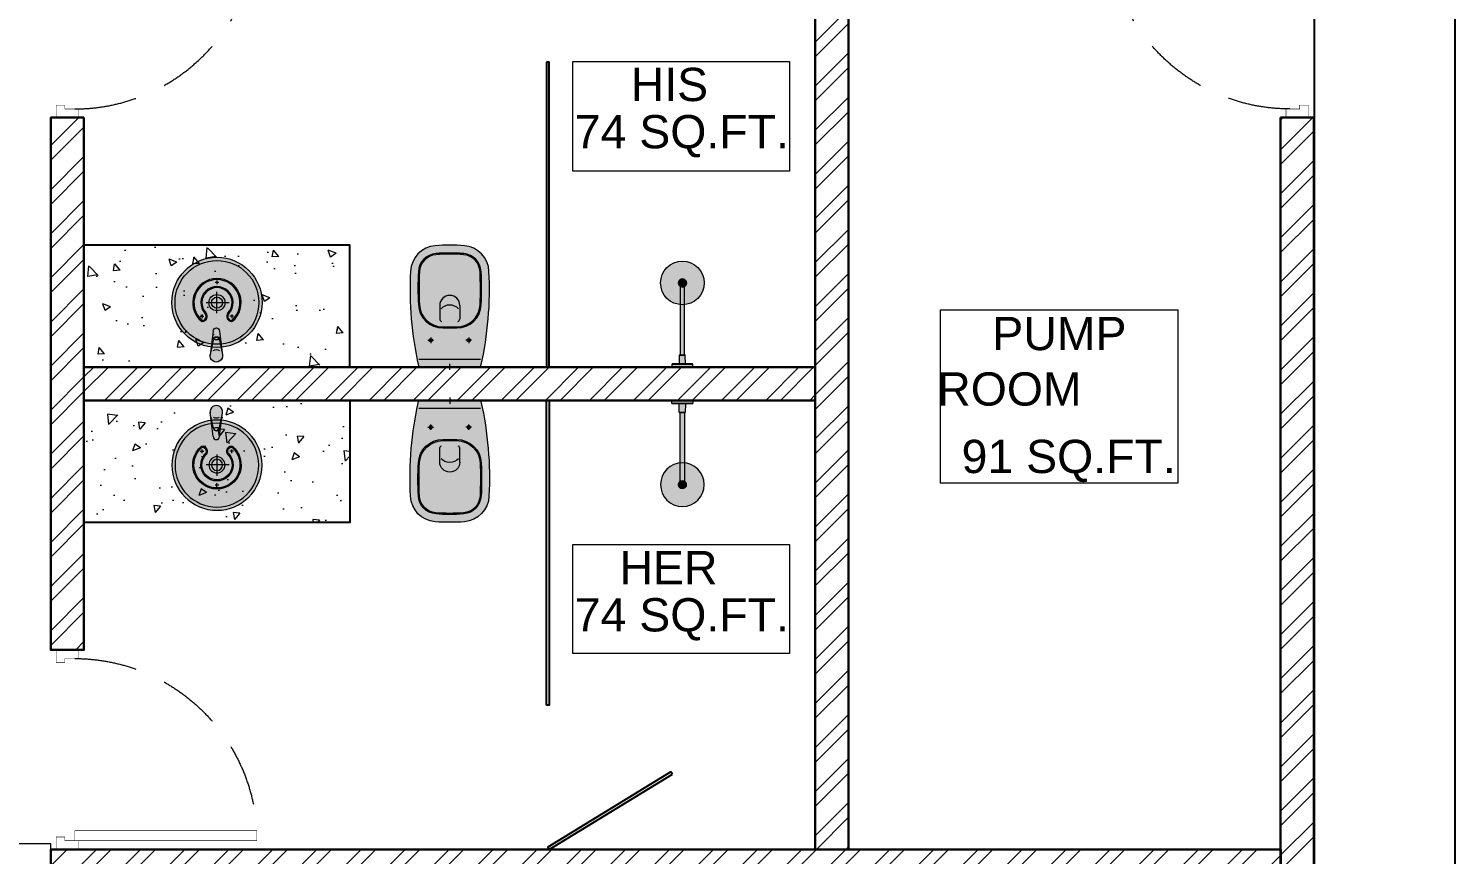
# Model space of a CAD drawing. Header units: inches. Extents: x 16106347 to 16308397, y -515360 to -420631.
# Drawn here: x 16181235 to 16187674, y -488696 to -484972 of the extents above; entities that cross this region are included whole.
import ezdxf

# ---------------------------------------------------------------- set-up
doc = ezdxf.new("R2010")
doc.units = ezdxf.units.IN
doc.header["$LTSCALE"] = 1000
doc.header["$MEASUREMENT"] = 0
for name, pattern in [('CENTER2', [1.125, 0.75, -0.125, 0.125, -0.125]), ('DASHED2', [0.375, 0.25, -0.125]), ('HIDDEN', [0.375, 0.25, -0.125])]:
    doc.linetypes.add(name, pattern=pattern)
doc.layers.get('0').update_dxf_attribs({"color": 1})
for name, color, linetype, lineweight in [('$TD_AUDIT_GENERATED_(12FAFF)', 37, 'Continuous', 20), ('CHHAJJA', 251, 'Continuous', 25), ('col', 1, 'Continuous', 35), ('Dimension', 18, 'Continuous', 5), ('DOOR', 251, 'Continuous', 20), ('Fixture', 157, 'Continuous', 18), ('HA', 253, 'Continuous', 5), ('HACTH', 8, 'Continuous', 5), ('HIDDEN', 253, 'HIDDEN', 9), ('SANITARY', 251, 'Continuous', 13), ('stone', 251, 'Continuous', 18), ('WALL', 7, 'Continuous', 30)]:
    doc.layers.add(name, color=color, linetype=linetype, lineweight=lineweight)
for name, color, linetype in [('00', 252, 'Continuous'), ('ARH-FURNITURE', 252, 'Continuous'), ('TEXT', 7, 'Continuous')]:
    doc.layers.add(name, color=color, linetype=linetype)
doc.styles.add('ARIAL', font='ARIALN.TTF')
pattern_1 = [(45, (20506.6113, 338131.157), (-3.97747564, 3.97747564), []), (45, (20509.263, 338131.157), (-3.97747564, 3.97747564), [])]

# ---------------------------------------------------------------- blocks, each defined once
blk = doc.blocks.new('SE2')
for p, q in [((88.9, 207.7), (88.6, 207.6)), ((88.9, 207.1), (88.6, 206.9)), ((88.9, 206.9), (88.6, 206.7)), ((88.9, 206.6), (88.6, 206.5)), ((88.9, 206), (88.6, 205.8)), ((88.9, 205.8), (88.6, 205.6)), ((88.9, 205.5), (88.6, 205.3)), ((88.9, 208.2), (88.7, 208)), ((88.9, 208), (88.7, 207.9)), ((88.9, 204.9), (88.7, 204.7)), ((88.9, 204.7), (88.7, 204.5)), ((89, 204.4), (88.7, 204.2)), ((89.1, 209.3), (88.8, 209.1)), ((89.1, 209.1), (88.8, 209)), ((89, 208.8), (88.8, 208.7)), ((89, 203.8), (88.8, 203.6)), ((89.1, 203.6), (88.8, 203.4)), ((89.2, 209.9), (88.9, 209.8)), ((89.1, 203.4), (88.9, 203.1)), ((89.3, 210.3), (89, 210.2)), ((89.3, 210.2), (89, 210.1)), ((89.2, 202.7), (89, 202.5)), ((89.3, 202.6), (89.1, 202.3)), ((89.3, 202.3), (89.1, 202)), ((89.5, 211), (89.2, 210.9)), ((89.6, 211.4), (89.3, 211.3)), ((89.6, 211.3), (89.3, 211.1)), ((89.5, 201.6), (89.3, 201.4)), ((89.5, 201.5), (89.3, 201.2)), ((89.6, 201.2), (89.4, 201)), ((89.8, 212), (89.5, 211.9)), ((89.9, 212.4), (89.6, 212.4)), ((89.9, 212.3), (89.6, 212.2)), ((89.8, 200.6), (89.7, 200.3)), ((89.9, 200.5), (89.7, 200.2)), ((90, 200.2), (89.8, 199.9)), ((90.2, 213.1), (89.9, 213)), ((90.3, 213.3), (90, 213.3)), ((90.4, 213.5), (90.1, 213.4)), ((90.2, 199.6), (90.1, 199.3)), ((90.3, 199.4), (90.1, 199.2)), ((90.4, 199.2), (90.2, 198.9)), ((90.6, 214.1), (90.3, 214)), ((90.8, 214.4), (90.5, 214.4)), ((90.8, 214.3), (90.5, 214.3)), ((90.7, 198.6), (90.5, 198.3)), ((90.7, 198.4), (90.6, 198.2)), ((90.9, 198.2), (90.7, 197.9)), ((91.2, 215), (90.8, 215)), ((91.3, 215.3), (91, 215.2)), ((91.4, 215.4), (91.1, 215.4)), ((91.2, 197.6), (91.1, 197.3)), ((91.3, 197.5), (91.2, 197.2)), ((91.4, 197.2), (91.3, 196.9)), ((91.7, 216), (91.4, 216)), ((91.9, 216.2), (91.6, 216.2)), ((92, 216.3), (91.7, 216.3)), ((91.8, 196.7), (91.7, 196.4)), ((91.9, 196.5), (91.8, 196.2)), ((92, 196.3), (91.9, 196)), ((92.4, 216.9), (92.1, 216.9)), ((92.5, 217.1), (92.2, 217.1)), ((92.6, 217.2), (92.3, 217.2)), ((93.1, 217.7), (92.7, 217.7)), ((93.2, 217.9), (92.9, 218)), ((93.3, 218), (93, 218.1)), ((93.8, 218.5), (93.5, 218.6)), ((94, 218.7), (93.7, 218.8)), ((94.1, 218.8), (93.8, 218.9)), ((94.6, 219.3), (94.3, 219.4)), ((94.8, 219.5), (94.5, 219.6)), ((94.9, 219.6), (94.6, 219.7)), ((95.4, 220), (95.1, 220.1)), ((95.7, 220.2), (95.3, 220.3)), ((95.8, 220.3), (95.5, 220.4)), ((96.3, 220.7), (96, 220.8)), ((96.5, 220.8), (96.2, 220.9)), ((96.7, 220.9), (96.4, 221)), ((97.2, 221.3), (96.9, 221.4)), ((97.5, 221.4), (97.2, 221.5)), ((97.6, 221.5), (97.3, 221.6)), ((98.2, 221.8), (97.9, 222)), ((98.4, 222), (98.2, 222.1)), ((98.6, 222), (98.3, 222.2)), ((99.2, 222.3), (98.9, 222.5)), ((99.4, 222.4), (99.2, 222.6)), ((99.6, 222.5), (99.3, 222.6)), ((100.2, 222.7), (99.9, 222.9)), ((100.5, 222.8), (100.2, 223)), ((100.6, 222.9), (100.3, 223)), ((101.2, 223.1), (101, 223.3)), ((101.5, 223.2), (101.2, 223.4)), ((101.6, 223.2), (101.4, 223.4)), ((102.3, 223.4), (102, 223.6)), ((102.6, 223.4), (102.3, 223.6)), ((102.7, 223.5), (102.5, 223.7)), ((103.4, 223.6), (103.1, 223.8)), ((103.6, 223.6), (103.4, 223.9)), ((103.8, 223.7), (103.6, 223.9)), ((104.4, 223.7), (104.2, 224)), ((104.7, 223.8), (104.5, 224)), ((104.9, 223.8), (104.7, 224)), ((105.5, 223.8), (105.3, 224.1)), ((105.8, 223.8), (105.6, 224.1)), ((106, 223.8), (105.8, 224.1)), ((106.6, 223.8), (106.5, 224.1)), ((106.9, 223.8), (106.7, 224.1)), ((107.1, 223.8), (106.9, 224.1)), ((107.7, 223.8), (107.6, 224.1)), ((108, 223.8), (107.9, 224)), ((108.2, 223.8), (108, 224)), ((108.8, 223.7), (108.7, 223.9)), ((109.1, 223.6), (109, 223.9)), ((109.3, 223.6), (109.1, 223.9)), ((109.9, 223.5), (109.8, 223.8)), ((110.2, 223.4), (110.1, 223.7)), ((110.3, 223.4), (110.2, 223.7)), ((111, 223.2), (110.9, 223.5)), ((111.3, 223.1), (111.1, 223.4)), ((111.4, 223.1), (111.3, 223.4)), ((112, 222.9), (111.9, 223.2)), ((112.3, 222.8), (112.2, 223.1)), ((112.4, 222.8), (112.4, 223.1)), ((113.1, 222.5), (113, 222.8)), ((113.3, 222.4), (113.3, 222.7)), ((113.5, 222.3), (113.4, 222.6)), ((114.1, 222.1), (114, 222.4)), ((114.3, 221.9), (114.3, 222.2)), ((114.4, 221.9), (114.4, 222.2)), ((115, 221.5), (115, 221.9)), ((115.3, 221.4), (115.2, 221.7)), ((115.4, 221.3), (115.4, 221.6)), ((116, 221), (116, 221.3)), ((116.2, 220.8), (116.2, 221.1)), ((116.3, 220.7), (116.3, 221.1)), ((116.9, 220.3), (116.9, 220.6)), ((117.1, 220.2), (117.1, 220.5)), ((117.2, 220.1), (117.2, 220.4)), ((117.7, 219.6), (117.7, 220)), ((117.9, 219.5), (118, 219.8)), ((118, 219.4), (118.1, 219.7)), ((118.5, 218.9), (118.6, 219.2)), ((118.7, 218.7), (118.8, 219)), ((118.8, 218.6), (118.9, 218.9)), ((119.3, 218.1), (119.4, 218.4)), ((119.5, 217.9), (119.6, 218.2)), ((119.6, 217.8), (119.7, 218.1)), ((120, 217.3), (120.1, 217.6)), ((120.2, 217), (120.3, 217.4)), ((120.3, 216.9), (120.4, 217.2)), ((120.7, 216.4), (120.8, 216.7)), ((120.7, 196.4), (121, 196.4)), ((120.8, 216.2), (120.9, 216.5)), ((120.8, 196.5), (121.1, 196.5)), ((120.9, 216), (121, 216.3)), ((121, 196.7), (121.3, 196.7)), ((121.3, 215.5), (121.4, 215.8)), ((121.3, 197.3), (121.6, 197.3)), ((121.4, 215.2), (121.5, 215.5)), ((121.4, 197.4), (121.7, 197.5)), ((121.5, 215.1), (121.6, 215.4)), ((121.5, 197.7), (121.9, 197.7)), ((121.8, 214.5), (122, 214.8)), ((121.9, 198.4), (122.2, 198.4)), ((121.9, 198.3), (122.2, 198.3)), ((122, 214.3), (122.1, 214.5)), ((122, 214.1), (122.2, 214.4)), ((122.1, 198.6), (122.4, 198.7)), ((122.3, 213.5), (122.5, 213.8)), ((122.3, 199.2), (122.6, 199.3)), ((122.4, 213.3), (122.6, 213.5)), ((122.4, 199.4), (122.7, 199.4)), ((122.5, 213.1), (122.6, 213.4)), ((122.5, 199.6), (122.8, 199.7)), ((122.7, 212.5), (122.9, 212.8)), ((122.8, 212.2), (123, 212.5)), ((122.8, 200.4), (123.1, 200.5)), ((122.8, 200.3), (123.1, 200.3)), ((122.9, 212.1), (123, 212.4)), ((122.9, 200.7), (123.2, 200.8)), ((123.1, 211.5), (123.3, 211.7)), ((123.1, 201.4), (123.4, 201.6)), ((123.1, 201.3), (123.4, 201.4)), ((123.2, 211.2), (123.4, 211.5)), ((123.2, 211.1), (123.4, 211.3)), ((123.2, 201.7), (123.5, 201.8)), ((123.4, 210.4), (123.6, 210.7)), ((123.4, 210.1), (123.6, 210.4)), ((123.4, 202.5), (123.7, 202.6)), ((123.4, 202.4), (123.7, 202.5)), ((123.5, 210), (123.7, 210.2)), ((123.5, 202.8), (123.8, 202.9)), ((123.6, 209.3), (123.8, 209.6)), ((123.6, 209.1), (123.9, 209.3)), ((123.6, 203.6), (123.9, 203.7)), ((123.6, 203.4), (123.9, 203.6)), ((123.7, 208.9), (123.9, 209.1)), ((123.7, 208.3), (124, 208.5)), ((123.7, 203.9), (123.9, 204)), ((123.8, 208), (124, 208.2)), ((123.8, 207.8), (124, 208)), ((123.8, 207.2), (124.1, 207.4)), ((123.8, 206.9), (124.1, 207.1)), ((123.8, 206.7), (124.1, 206.9)), ((123.8, 206.1), (124.1, 206.2)), ((123.8, 205.8), (124.1, 206)), ((123.8, 205.6), (124.1, 205.8)), ((123.8, 205), (124.1, 205.1)), ((123.8, 204.7), (124, 204.8)), ((123.8, 204.5), (124, 204.7)), ((92.4, 195.8), (92.3, 195.5)), ((92.5, 195.7), (92.4, 195.3)), ((92.7, 195.4), (92.6, 195.1)), ((93.1, 194.9), (93, 194.6)), ((93.2, 194.8), (93.1, 194.5)), ((93.4, 194.6), (93.3, 194.3)), ((93.9, 194.1), (93.8, 193.8)), ((94, 194), (93.9, 193.7)), ((94.2, 193.8), (94.1, 193.5)), ((94.7, 193.3), (94.6, 193)), ((94.8, 193.2), (94.7, 192.9)), ((95, 193.1), (95, 192.7)), ((95.5, 192.6), (95.5, 192.3)), ((95.6, 192.5), (95.6, 192.2)), ((95.8, 192.4), (95.8, 192.1)), ((96.4, 192), (96.4, 191.7)), ((96.5, 191.9), (96.5, 191.6)), ((96.7, 191.7), (96.7, 191.4)), ((97.3, 191.4), (97.3, 191.1)), ((97.4, 191.3), (97.5, 191)), ((97.7, 191.2), (97.7, 190.8)), ((98.3, 190.8), (98.3, 190.5)), ((98.4, 190.8), (98.4, 190.5)), ((98.6, 190.6), (98.7, 190.3)), ((99.2, 190.4), (99.3, 190.1)), ((99.4, 190.3), (99.4, 190)), ((99.6, 190.2), (99.7, 189.9)), ((100.3, 189.9), (100.3, 189.6)), ((100.4, 189.9), (100.5, 189.6)), ((100.7, 189.8), (100.8, 189.5)), ((101.3, 189.6), (101.4, 189.3)), ((101.4, 189.6), (101.6, 189.3)), ((101.7, 189.5), (101.8, 189.2)), ((102.4, 189.3), (102.5, 189)), ((102.5, 189.3), (102.6, 189)), ((102.8, 189.2), (102.9, 188.9)), ((103.4, 189.1), (103.6, 188.8)), ((103.6, 189.1), (103.7, 188.8)), ((103.9, 189), (104, 188.8)), ((104.5, 188.9), (104.7, 188.7)), ((104.7, 188.9), (104.8, 188.7)), ((105, 188.9), (105.1, 188.6)), ((105.6, 193.6), (105.6, 193.6)), ((105.6, 188.9), (105.8, 188.6)), ((105.8, 188.9), (106, 188.6)), ((106.1, 188.9), (106.2, 188.6)), ((106.7, 188.9), (106.9, 188.6)), ((106.9, 188.9), (107.1, 188.6)), ((107.2, 193.6), (107.2, 193.6)), ((107.2, 188.9), (107.4, 188.6)), ((107.8, 188.9), (108, 188.7)), ((108, 188.9), (108.2, 188.7)), ((108.3, 189), (108.5, 188.7)), ((108.9, 189), (109.1, 188.8)), ((109.1, 189.1), (109.3, 188.8)), ((109.3, 189.1), (109.6, 188.9)), ((110, 189.2), (110.2, 189)), ((110.1, 189.3), (110.4, 189.1)), ((110.4, 189.3), (110.7, 189.1)), ((111.1, 189.5), (111.3, 189.3)), ((111.2, 189.5), (111.5, 189.3)), ((111.5, 189.6), (111.7, 189.4)), ((112.1, 189.8), (112.4, 189.7)), ((112.2, 189.9), (112.5, 189.7)), ((112.5, 190), (112.8, 189.8)), ((113.1, 190.2), (113.4, 190.1)), ((113.3, 190.3), (113.5, 190.1)), ((113.5, 190.4), (113.8, 190.2)), ((114.1, 190.7), (114.4, 190.5)), ((114.3, 190.7), (114.5, 190.6)), ((114.5, 190.9), (114.8, 190.7)), ((115.1, 191.2), (115.4, 191.1)), ((115.2, 191.3), (115.5, 191.2)), ((115.5, 191.4), (115.8, 191.3)), ((116, 191.8), (116.3, 191.7)), ((116.2, 191.9), (116.5, 191.8)), ((116.4, 192), (116.7, 191.9)), ((116.9, 192.4), (117.2, 192.3)), ((117, 192.5), (117.4, 192.4)), ((117.3, 192.7), (117.6, 192.6)), ((117.8, 193.1), (118.1, 193)), ((117.9, 193.2), (118.2, 193.1)), ((118.1, 193.4), (118.4, 193.3)), ((118.6, 193.9), (118.9, 193.8)), ((118.7, 194), (119, 193.9)), ((118.9, 194.2), (119.2, 194.1)), ((119.4, 194.7), (119.7, 194.6)), ((119.5, 194.8), (119.8, 194.7)), ((119.6, 195), (120, 195)), ((120.1, 195.5), (120.4, 195.5)), ((120.2, 195.6), (120.5, 195.6)), ((120.3, 195.8), (120.6, 195.8))]:
    blk.add_line(p, q)
for radius in [100, 18, 17.5, 12.8, 7, 5]:
    blk.add_circle((106.3, 206.3), radius)
for centre, radius, start, end in [((106.3, 206.3), 17.8, 176.04079, 178.21515), ((106.3, 206.3), 17.7, 177.96125, 179.01037), ((106.3, 206.3), 17.7, 179.64079, 181.81515), ((106.3, 206.3), 17.7, 181.56125, 182.61037), ((106.3, 206.3), 17.8, 183.24079, 185.41515), ((106.3, 206.3), 17.8, 172.44079, 174.61515), ((106.3, 206.3), 17.7, 174.36125, 175.41037), ((106.3, 206.3), 17.7, 185.16125, 186.21037), ((106.3, 206.3), 17.8, 186.84079, 189.01515), ((106.3, 206.3), 17.8, 168.84079, 171.01515), ((106.3, 206.3), 17.7, 170.76125, 171.81037), ((106.3, 206.3), 17.8, 188.76125, 189.81037), ((106.3, 206.3), 17.7, 190.44079, 192.61515), ((106.3, 206.3), 17.7, 165.24079, 167.41515), ((106.3, 206.3), 17.8, 167.16125, 168.21037), ((106.3, 206.3), 17.7, 192.36125, 193.41037), ((106.3, 206.3), 17.7, 194.04079, 196.21515), ((106.3, 206.3), 17.7, 163.56125, 164.61037), ((106.3, 206.3), 17.8, 161.64079, 163.81515), ((106.3, 206.3), 17.7, 195.96125, 197.01037), ((106.3, 206.3), 17.7, 197.64079, 199.81515), ((106.3, 206.3), 17.8, 158.04079, 160.21515), ((106.3, 206.3), 17.8, 159.96125, 161.01037), ((106.3, 206.3), 17.7, 199.56125, 200.61037), ((106.3, 206.3), 17.8, 201.24079, 203.41515), ((106.3, 206.3), 17.7, 156.36125, 157.41037), ((106.3, 206.3), 17.8, 154.44079, 156.61515), ((106.3, 206.3), 17.8, 203.54577, 203.90129), ((106.3, 206.3), 17.8, 204.84079, 207.01515), ((106.3, 206.3), 17.7, 152.76125, 153.81037), ((106.3, 206.3), 17.7, 150.84079, 153.01515), ((106.3, 206.3), 17.8, 206.76125, 207.81037), ((106.3, 206.3), 17.8, 208.44079, 210.61515), ((106.3, 206.3), 17.8, 149.16125, 150.21037), ((106.3, 206.3), 17.8, 210.36125, 211.41037), ((106.3, 206.3), 17.8, 147.24079, 149.41515), ((106.3, 206.3), 17.7, 212.04079, 214.21515), ((106.3, 206.3), 17.8, 145.56125, 146.61037), ((106.3, 206.3), 17.7, 213.96125, 215.01037), ((106.3, 206.3), 17.8, 143.64079, 145.81515), ((106.3, 206.3), 17.8, 140.04079, 142.21515), ((106.3, 206.3), 17.8, 141.96125, 142.47546), ((106.3, 206.3), 17.8, 136.44079, 138.61515), ((106.3, 206.3), 17.8, 138.36125, 138.87546), ((106.3, 206.3), 17.8, 134.76125, 135.33037), ((106.3, 206.3), 17.8, 132.84079, 135.01515), ((106.3, 206.3), 17.7, 131.50357, 131.88159), ((106.3, 206.3), 17.7, 129.24079, 131.41515), ((106.3, 206.3), 17.8, 127.90357, 128.28159), ((106.3, 206.3), 17.7, 125.64079, 127.81515), ((106.3, 206.3), 17.7, 124.30357, 124.68159), ((106.3, 206.3), 17.7, 122.04079, 124.21515), ((105.9, 205.9), 9.46, 87.25732, 177.50322), ((106.3, 206.3), 9.9, 180, 359.99993), ((106.3, 206.3), 17.8, 120.70357, 121.08159), ((106.3, 206.3), 17.8, 118.44079, 120.61515), ((106.3, 206.3), 9.03, 89.99926, 0), ((106.3, 206.3), 17.8, 117.10357, 117.48159), ((106.3, 206.3), 17.8, 114.84079, 117.01515), ((106.3, 206.3), 17.8, 113.50357, 113.88159), ((106.3, 206.3), 17.8, 111.24079, 113.41515), ((106.3, 206.3), 17.7, 109.90357, 110.28159), ((106.3, 206.3), 17.7, 107.64079, 109.81515), ((106.3, 206.3), 17.7, 106.30357, 106.68159), ((106.3, 206.3), 17.7, 104.04079, 106.21515), ((106.3, 206.3), 17.7, 102.70357, 103.08159), ((106.3, 206.3), 17.7, 100.44079, 102.61515), ((106.3, 206.3), 17.8, 99.10357, 99.48159), ((106.3, 206.3), 17.8, 96.84079, 99.01515), ((106.3, 206.3), 2.5, 0, 180), ((106.3, 206.3), 2.5, 180, 0), ((106.3, 206.3), 17.7, 95.50357, 95.88159), ((106.3, 206.3), 17.8, 93.24079, 95.41515), ((106.3, 206.3), 17.7, 91.90357, 92.28159), ((106.3, 206.3), 17.7, 89.64079, 91.81515), ((106.8, 205.9), 9.46, 2.53286, 92.70644), ((106.3, 206.3), 17.7, 88.30357, 88.68159), ((106.3, 206.3), 17.8, 86.04079, 88.21515), ((106.3, 206.3), 9.03, 0, 86.49276), ((106.3, 206.3), 17.7, 84.70357, 85.08159), ((106.3, 206.3), 17.8, 82.44079, 84.61515), ((106.3, 206.3), 17.7, 81.10357, 81.48159), ((106.3, 206.3), 17.8, 78.84079, 81.01515), ((106.3, 206.3), 17.8, 77.50357, 77.88159), ((106.3, 206.3), 17.7, 75.24079, 77.41515), ((106.3, 206.3), 17.7, 73.90357, 74.28159), ((106.3, 206.3), 17.8, 71.64079, 73.81515), ((106.3, 206.3), 17.8, 70.30357, 70.68159), ((106.3, 206.3), 17.8, 68.04079, 70.21515), ((106.3, 206.3), 17.7, 66.70357, 67.08159), ((106.3, 206.3), 17.8, 64.44079, 66.61515), ((106.3, 206.3), 17.7, 63.10357, 63.48159), ((106.3, 206.3), 17.7, 60.84079, 63.01515), ((106.3, 206.3), 17.8, 59.50357, 59.88159), ((106.3, 206.3), 17.8, 57.24079, 59.41515), ((106.3, 206.3), 17.8, 55.90357, 56.28159), ((106.3, 206.3), 17.7, 53.64079, 55.91515), ((106.3, 206.3), 17.7, 52.30357, 53.01037), ((106.3, 206.3), 17.8, 50.04079, 52.21515), ((106.3, 206.3), 17.8, 48.36125, 49.08159), ((106.3, 206.3), 17.8, 46.44079, 48.61515), ((106.3, 206.3), 17.8, 44.76125, 45.81037), ((106.3, 206.3), 17.8, 42.84079, 45.01515), ((106.3, 206.3), 17.7, 41.16125, 42.21037), ((106.3, 206.3), 17.7, 39.24079, 41.41515), ((106.3, 206.3), 17.8, 37.56125, 38.61037), ((106.3, 206.3), 17.7, 35.64079, 37.81515), ((106.3, 206.3), 17.8, 323.64079, 325.81515), ((106.3, 206.3), 17.7, 33.96125, 35.01037), ((106.3, 206.3), 17.7, 32.04079, 34.21515), ((106.3, 206.3), 17.8, 325.56125, 326.61037), ((106.3, 206.3), 17.8, 327.24079, 329.41515), ((106.3, 206.3), 17.8, 30.36125, 31.41037), ((106.3, 206.3), 17.8, 28.44079, 30.61515), ((106.3, 206.3), 17.8, 329.16125, 330.21037), ((106.3, 206.3), 17.7, 330.84079, 333.01515), ((106.3, 206.3), 17.8, 26.76125, 27.81037), ((106.3, 206.3), 17.7, 332.76125, 333.81037), ((106.3, 206.3), 17.8, 24.84079, 27.01515), ((106.3, 206.3), 17.8, 334.44079, 336.61515), ((106.3, 206.3), 17.8, 23.54577, 23.90129), ((106.3, 206.3), 17.8, 21.24079, 23.41515), ((106.3, 206.3), 17.7, 336.36125, 337.41037), ((106.3, 206.3), 17.8, 338.04079, 340.21515), ((106.3, 206.3), 17.7, 19.56125, 20.61037), ((106.3, 206.3), 17.7, 17.64079, 19.81515), ((106.3, 206.3), 17.8, 339.96125, 341.01037), ((106.3, 206.3), 17.8, 341.64079, 343.81515), ((106.3, 206.3), 17.7, 15.96125, 17.01037), ((106.3, 206.3), 17.7, 14.04079, 16.21515), ((106.3, 206.3), 17.7, 343.56125, 344.61037), ((106.3, 206.3), 17.7, 345.24079, 347.41515), ((106.3, 206.3), 17.7, 12.36125, 13.41037), ((106.3, 206.3), 17.7, 10.44079, 12.61515), ((106.3, 206.3), 17.8, 347.16125, 348.21037), ((106.3, 206.3), 17.8, 8.76125, 9.81037), ((106.3, 206.3), 17.8, 348.84079, 351.01515), ((106.3, 206.3), 17.8, 6.84079, 9.01515), ((106.3, 206.3), 17.8, 352.44079, 354.61515), ((106.3, 206.3), 17.7, 350.76125, 351.81037), ((106.3, 206.3), 17.7, 5.16125, 6.21037), ((106.3, 206.3), 17.8, 3.24079, 5.41515), ((106.3, 206.3), 17.7, 354.36125, 355.41037), ((106.3, 206.3), 17.7, 1.56125, 2.61037), ((106.3, 206.3), 17.7, 359.64079, 1.81515), ((106.3, 206.3), 17.7, 357.96125, 359.01037), ((106.3, 206.3), 17.8, 356.04079, 358.21515), ((106.3, 206.3), 17.7, 215.64079, 217.81515), ((106.3, 206.3), 17.8, 217.56125, 218.61037), ((106.3, 206.3), 17.7, 219.24079, 221.41515), ((106.3, 206.3), 17.7, 221.16125, 222.21037), ((106.3, 206.3), 17.8, 222.84079, 225.01515), ((106.3, 206.3), 17.8, 224.76125, 225.81037), ((106.3, 206.3), 17.8, 226.44079, 228.61515), ((106.3, 206.3), 17.8, 228.36125, 229.41037), ((106.3, 206.3), 17.8, 230.04079, 232.21515), ((106.3, 206.3), 17.8, 232.30357, 233.01037), ((106.3, 206.3), 17.8, 233.64079, 235.81515), ((106.3, 206.3), 17.8, 235.90357, 236.28159), ((106.3, 206.3), 17.8, 237.24079, 239.41515), ((106.3, 206.3), 17.8, 239.50357, 239.88159), ((106.3, 206.3), 17.7, 240.84079, 243.01515), ((106.3, 206.3), 17.7, 243.10357, 243.48159), ((106.3, 206.3), 17.8, 244.44079, 246.61515), ((106.3, 206.3), 17.7, 246.70357, 247.08159), ((106.3, 206.3), 17.8, 248.04079, 250.21515), ((106.3, 206.3), 17.8, 250.30357, 250.68159), ((106.3, 206.3), 17.8, 251.64079, 253.81515), ((106.3, 206.3), 17.7, 253.90357, 254.28159), ((106.3, 206.3), 17.7, 255.24079, 257.41515), ((106.3, 206.3), 17.8, 257.50357, 257.88159), ((106.3, 206.3), 17.8, 258.84079, 261.01515), ((106.3, 206.3), 17.7, 261.10357, 261.48159), ((106.3, 206.3), 17.8, 262.44079, 264.61515), ((106.3, 206.3), 17.7, 264.36125, 265.08159), ((106.3, 206.3), 17.8, 266.04079, 268.21515), ((106.3, 206.3), 17.7, 268.40734, 268.68159), ((106.3, 206.3), 17.7, 269.64079, 271.81515), ((106.3, 206.3), 17.7, 271.56125, 272.28159), ((106.3, 206.3), 17.8, 273.24079, 275.41515), ((106.3, 206.3), 17.7, 275.50357, 275.88159), ((106.3, 206.3), 17.8, 276.84079, 279.01515), ((106.3, 206.3), 17.8, 279.10357, 279.48159), ((106.3, 206.3), 17.7, 280.44079, 282.61515), ((106.3, 206.3), 17.7, 282.70357, 283.08159), ((106.3, 206.3), 17.7, 284.04079, 286.21515), ((106.3, 206.3), 17.7, 286.30357, 286.68159), ((106.3, 206.3), 17.7, 287.64079, 289.81515), ((106.3, 206.3), 17.7, 289.90357, 290.28159), ((106.3, 206.3), 17.8, 291.24079, 293.41515), ((106.3, 206.3), 17.8, 293.50357, 293.88159), ((106.3, 206.3), 17.8, 294.84079, 297.01515), ((106.3, 206.3), 17.8, 297.10357, 297.48159), ((106.3, 206.3), 17.8, 298.44079, 300.61515), ((106.3, 206.3), 17.8, 300.70357, 301.08159), ((106.3, 206.3), 17.7, 302.04079, 304.21515), ((106.3, 206.3), 17.7, 304.30357, 304.68159), ((106.3, 206.3), 17.7, 305.64079, 307.81515), ((106.3, 206.3), 17.8, 307.90357, 308.28159), ((106.3, 206.3), 17.7, 309.24079, 311.41515), ((106.3, 206.3), 17.7, 311.50357, 311.88159), ((106.3, 206.3), 17.8, 312.84079, 315.01515), ((106.3, 206.3), 17.8, 314.76125, 315.33037), ((106.3, 206.3), 17.8, 316.44079, 318.61515), ((106.3, 206.3), 17.8, 318.36125, 318.87546), ((106.3, 206.3), 17.8, 320.04079, 322.21515), ((106.3, 206.3), 17.8, 321.96125, 322.47546)]:
    blk.add_arc(centre, radius, start, end)
for centre, major_axis, ratio, start_param, end_param in [((141, 232), (-50.6, -32), 0.418727, -0.307586, -0.297958), ((139.3, 234.1), (-48.5, -35.1), 0.418726, -0.307586, -0.297957), ((137.5, 236.1), (-46.2, -38.1), 0.418726, -0.307585, -0.297957), ((135.6, 238), (-43.7, -40.9), 0.418726, -0.307585, -0.297957), ((142.5, 229.7), (-52.6, -28.8), 0.418726, -0.307586, -0.297958), ((133.5, 239.8), (-41.1, -43.6), 0.418726, -0.307585, -0.297957), ((143.9, 227.4), (-54.3, -25.4), 0.418726, -0.307586, -0.297958), ((131.4, 241.4), (-38.3, -46.1), 0.418726, -0.307585, -0.297957), ((145.2, 225), (-55.7, -22), 0.418726, -0.307586, -0.297958), ((129.1, 242.9), (-35.3, -48.4), 0.418726, -0.307585, -0.297957), ((146.3, 222.5), (-57, -18.4), 0.418726, -0.307585, -0.297957), ((126.8, 244.3), (-32.2, -50.5), 0.418726, -0.307586, -0.297958), ((147.2, 220), (-58.1, -14.8), 0.418726, -0.307586, -0.297957), ((124.4, 245.5), (-29, -52.5), 0.418726, -0.307586, -0.297958), ((148, 217.4), (-58.9, -11.1), 0.418726, -0.307585, -0.297957), ((121.9, 246.5), (-25.6, -54.2), 0.418726, -0.307586, -0.297958), ((148.6, 214.8), (-59.5, -7.4), 0.418726, -0.307585, -0.297957), ((119.3, 247.4), (-22.2, -55.7), 0.418726, -0.307586, -0.297958), ((149, 212.1), (-59.8, -3.7), 0.418726, -0.307585, -0.297957), ((149.3, 209.4), (-59.9, 0.1), 0.418726, -0.307586, -0.297958), ((149.4, 206.7), (-59.8, 3.9), 0.418726, -0.307585, -0.297957), ((149.4, 204), (-59.4, 7.6), 0.418726, -0.307586, -0.297958), ((149.1, 201.3), (-58.8, 11.3), 0.418726, -0.307585, -0.297957), ((148.7, 198.6), (-58, 15), 0.418726, -0.307586, -0.297958), ((148.2, 196), (-56.9, 18.6), 0.418726, -0.307586, -0.297958), ((147.4, 193.4), (-55.7, 22.2), 0.418726, -0.307586, -0.297958), ((146.5, 190.8), (-54.2, 25.6), 0.418726, -0.307586, -0.297958), ((145.5, 188.3), (-52.5, 29), 0.418726, -0.307586, -0.297958), ((144.3, 185.9), (-50.5, 32.2), 0.418726, -0.307586, -0.297958), ((142.9, 183.6), (-48.4, 35.3), 0.418726, -0.307585, -0.297957), ((141.4, 181.3), (-46.1, 38.3), 0.418726, -0.307585, -0.297957), ((139.8, 179.2), (-43.6, 41.1), 0.418726, -0.307585, -0.297957), ((138, 177.1), (-40.9, 43.7), 0.418726, -0.307585, -0.297957), ((136.1, 175.2), (-38.1, 46.2), 0.418726, -0.307585, -0.297957), ((134.1, 173.4), (-35.1, 48.5), 0.418726, -0.307585, -0.297957), ((132, 171.7), (-32, 50.6), 0.418727, -0.307586, -0.297958), ((129.7, 170.2), (-28.8, 52.6), 0.418726, -0.307586, -0.297958), ((127.4, 168.8), (-25.4, 54.3), 0.418726, -0.307586, -0.297958), ((125, 167.5), (-22, 55.7), 0.418726, -0.307586, -0.297958), ((122.5, 166.4), (-18.4, 57), 0.418726, -0.307585, -0.297957), ((120, 165.5), (-14.8, 58.1), 0.418726, -0.307586, -0.297957), ((117.4, 164.7), (-11.1, 58.9), 0.418726, -0.307585, -0.297957), ((114.8, 164.1), (-7.4, 59.5), 0.418726, -0.307585, -0.297957), ((112.1, 163.7), (-3.7, 59.8), 0.418726, -0.307585, -0.297957), ((109.4, 163.4), (0, 57.6), 1, -0.133985, -0.129634), ((106.7, 163.3), (3.9, 59.8), 0.418726, -0.307585, -0.297957), ((104, 163.3), (7.6, 59.4), 0.418726, -0.307586, -0.297958), ((101.3, 163.6), (11.3, 58.8), 0.418726, -0.307585, -0.297957), ((98.6, 164), (15, 58), 0.418726, -0.307586, -0.297958), ((96, 164.5), (18.6, 56.9), 0.418726, -0.307586, -0.297958), ((63.7, 200.6), (59.8, 3.7), 0.418726, -0.307585, -0.297957), ((93.4, 165.3), (22.2, 55.7), 0.418726, -0.307586, -0.297958), ((64.1, 197.9), (59.5, 7.4), 0.418726, -0.307585, -0.297957), ((90.8, 166.2), (25.6, 54.2), 0.418726, -0.307586, -0.297958), ((64.7, 195.3), (58.9, 11.1), 0.418726, -0.307585, -0.297957), ((88.3, 167.2), (29, 52.5), 0.418726, -0.307586, -0.297958), ((65.5, 192.7), (58.1, 14.8), 0.418726, -0.307586, -0.297957), ((85.9, 168.4), (32.2, 50.5), 0.418726, -0.307586, -0.297958), ((66.4, 190.2), (57, 18.4), 0.418726, -0.307585, -0.297957), ((83.6, 169.8), (35.3, 48.4), 0.418726, -0.307585, -0.297957), ((67.5, 187.7), (55.7, 22), 0.418726, -0.307586, -0.297958), ((81.3, 171.3), (38.3, 46.1), 0.418726, -0.307585, -0.297957), ((68.8, 185.3), (54.3, 25.4), 0.418726, -0.307586, -0.297958), ((79.2, 172.9), (41.1, 43.6), 0.418726, -0.307585, -0.297957), ((70.2, 183), (52.6, 28.8), 0.418726, -0.307586, -0.297958), ((77.1, 174.7), (43.7, 40.9), 0.418726, -0.307585, -0.297957), ((71.7, 180.7), (50.6, 32), 0.418727, -0.307586, -0.297958), ((75.2, 176.6), (46.2, 38.1), 0.418726, -0.307585, -0.297957), ((73.4, 178.6), (48.5, 35.1), 0.418726, -0.307586, -0.297957), ((116.7, 248.2), (-18.6, -56.9), 0.418726, -0.307586, -0.297958), ((114.1, 248.7), (-15, -58), 0.418726, -0.307586, -0.297958), ((111.4, 249.1), (-11.3, -58.8), 0.418726, -0.307585, -0.297957), ((108.7, 249.4), (-7.6, -59.4), 0.418726, -0.307586, -0.297958), ((106, 249.4), (-3.9, -59.8), 0.418726, -0.307585, -0.297957), ((103.3, 249.3), (-0.1, -59.9), 0.418726, -0.307586, -0.297958), ((100.6, 249), (3.7, -59.8), 0.418726, -0.307585, -0.297957), ((97.9, 248.6), (7.4, -59.5), 0.418726, -0.307585, -0.297957), ((95.3, 248), (11.1, -58.9), 0.418726, -0.307585, -0.297957), ((92.7, 247.2), (14.8, -58.1), 0.418726, -0.307586, -0.297957), ((90.2, 246.3), (18.4, -57), 0.418726, -0.307585, -0.297957), ((87.7, 245.2), (22, -55.7), 0.418726, -0.307586, -0.297958), ((85.3, 243.9), (25.4, -54.3), 0.418726, -0.307586, -0.297958), ((83, 242.5), (28.8, -52.6), 0.418726, -0.307586, -0.297958), ((80.7, 241), (32, -50.6), 0.418727, -0.307586, -0.297958), ((78.6, 239.3), (35.1, -48.5), 0.418726, -0.307585, -0.297957), ((76.6, 237.5), (38.1, -46.2), 0.418726, -0.307585, -0.297957), ((74.7, 235.6), (40.9, -43.7), 0.418726, -0.307585, -0.297957), ((72.9, 233.5), (43.6, -41.1), 0.418726, -0.307585, -0.297957), ((71.3, 231.4), (46.1, -38.3), 0.418726, -0.307585, -0.297957), ((69.8, 229.1), (48.4, -35.3), 0.418726, -0.307585, -0.297957), ((68.4, 226.8), (50.5, -32.2), 0.418726, -0.307586, -0.297958), ((67.2, 224.4), (52.5, -29), 0.418726, -0.307586, -0.297958), ((66.2, 221.9), (54.2, -25.6), 0.418726, -0.307586, -0.297958), ((65.3, 219.3), (55.7, -22.2), 0.418726, -0.307586, -0.297958), ((64.5, 216.7), (56.9, -18.6), 0.418726, -0.307586, -0.297958), ((64, 214.1), (58, -15), 0.418726, -0.307586, -0.297958), ((63.6, 211.4), (58.8, -11.3), 0.418726, -0.307585, -0.297957), ((63.3, 208.7), (59.4, -7.6), 0.418726, -0.307586, -0.297958), ((63.3, 206), (59.8, -3.9), 0.418726, -0.307585, -0.297957), ((63.4, 203.3), (59.9, -0.1), 0.418726, -0.307586, -0.297958)]:
    blk.add_ellipse(centre, major_axis=major_axis, ratio=ratio, start_param=start_param, end_param=end_param)
blk = doc.blocks.new('HNDJ')
at = {"layer": 'HACTH', "lineweight": 40}
h = blk.add_hatch(color=7, dxfattribs=at)
h.dxf.hatch_style = 1
h.paths.add_polyline_path([(1092602.45, 225672.76), (1092598.67, 225672.76), (1092598.69, 225672.22), (1092602.43, 225672.22)])
h.paths.add_polyline_path([(1092600, 225672.17), (1092599.91, 225672.17, -0.007529), (1092598.73, 225672.19), (1092602.4, 225672.19, -0.007529), (1092601.21, 225672.17), (1092601.13, 225672.17), (1092601.11, 225670.57), (1092600.02, 225670.57)])
h.paths.add_polyline_path([(1092600.98, 225670.57), (1092600.15, 225670.57), (1092600.15, 225661.48, -0.05265), (1092600.98, 225661.47)])
h.paths.add_polyline_path([(1092600.98, 225661.47), (1092600.98, 225659.57), (1092600.98, 225658.13, -0.236153), (1092601.26, 225657.56, -1), (1092599.84, 225657.56, -0.017752), (1092599.85, 225657.61, -0.031426), (1092599.87, 225657.7), (1092599.88, 225657.7), (1092599.88, 225657.71), (1092599.87, 225657.71), (1092599.87, 225657.7, -0.015709), (1092599.88, 225657.74), (1092599.89, 225657.74), (1092599.89, 225657.75), (1092599.88, 225657.75), (1092599.88, 225657.74, -0.02304), (1092599.89, 225657.8, -0.024092), (1092599.92, 225657.86, -0.015709), (1092599.94, 225657.9, -0.015709), (1092599.96, 225657.94, -0.098724), (1092600.15, 225658.14), (1092600.15, 225659.57), (1092600.15, 225661.48, 0.384575), (1092596.61, 225657.56, 1), (1092604.49, 225657.56, 0.382876)])
h.paths.add_polyline_path([(1092600.98, 225661.47, 0.05265), (1092600.15, 225661.48), (1092600.15, 225659.57), (1092600.15, 225658.14, -0.321997), (1092600.98, 225658.13), (1092600.98, 225659.57)])
at = {"linetype": 'Continuous'}
for p, q in [((1092602.45, 225672.76), (1092598.67, 225672.76)), ((1092598.67, 225672.76), (1092598.69, 225672.22)), ((1092602.43, 225672.22), (1092598.69, 225672.22)), ((1092598.73, 225672.19), (1092602.4, 225672.19)), ((1092599.91, 225672.17), (1092601.21, 225672.17)), ((1092600, 225672.17), (1092600.02, 225670.58)), ((1092601.11, 225670.58), (1092601.13, 225672.17)), ((1092602.43, 225672.22), (1092602.45, 225672.76)), ((1092601.11, 225670.58), (1092600.02, 225670.58)), ((1092600.02, 225670.57), (1092601.1, 225670.57)), ((1092600.15, 225670.57), (1092600.15, 225659.57)), ((1092600.98, 225659.57), (1092600.98, 225670.57)), ((1092600.15, 225659.57), (1092600.15, 225657.97)), ((1092600.98, 225657.97), (1092600.98, 225659.57))]:
    blk.add_line(p, q, dxfattribs=at)
at = {"linetype": 'CENTER2'}
blk.add_line((1092601.35, 225672.76), (1092599.78, 225672.76), dxfattribs=at)
at = {"linetype": 'Continuous'}
for centre, radius, start, end in [((1092598.73, 225672.23), 0.0394, 182, 268.1886), ((1092599.97, 225711.54), 39.37, 268.1886, 269.9139), ((1092601.15, 225711.54), 39.37, 270.0861, 271.8114), ((1092602.39, 225672.23), 0.0394, 271.8114, 358), ((1092600.02, 225670.58), 0.00787, 180.7, 270), ((1092601.1, 225670.58), 0.00787, 270, 359.3), ((1092600.56, 225657.97), 0.413, 180, 0)]:
    blk.add_arc(centre, radius, start, end, dxfattribs=at)
at = {"xscale": 0.03937007882632315, "yscale": 0.03937007882632315, "zscale": 0.03937007882632315}
blk.add_blockref('SE2', (1092596.36, 225649.44), dxfattribs=at)
blk = doc.blocks.new('FGHFGHH')
blk.add_hatch(color=7).paths.add_polyline_path([(366344.89, -2950.85, 0.382178), (366349.52, -2955.31, 0.068296), (366366.57, -2953.87, 0.314441), (366366.79, -2953.58), (366366.79, -2942.89, 0.314441), (366366.57, -2942.6, 0.068296), (366349.52, -2941.15, 0.381451), (366344.89, -2945.6, 0.036994)])
at = {"layer": 'SANITARY'}
for p, q in [((366365.38, -2953.8, 0.32), (366365.38, -2942.68, 0.32)), ((366355.66, -2946.42, 0.32), (366358.09, -2946.42, 0.32)), ((366359.53, -2949.47, 0.32), (366359.53, -2946.98, 0.32)), ((366359.73, -2949.47, 0.32), (366359.73, -2946.98, 0.32)), ((366355.66, -2950.04, 0.32), (366358.09, -2950.04, 0.32))]:
    blk.add_line(p, q, dxfattribs=at)
at = {"layer": 'SANITARY', "ltscale": 2}
for p, q in [((366361.45, -2944.8, 0.32), (366362.45, -2944.8, 0.32)), ((366361.95, -2944.3, 0.32), (366361.95, -2945.31, 0.32)), ((366367.3, -2948.23, 0.32), (366366.17, -2948.23, 0.32)), ((366361.95, -2952.17, 0.32), (366361.95, -2951.16, 0.32)), ((366361.45, -2951.66, 0.32), (366362.45, -2951.66, 0.32))]:
    blk.add_line(p, q, dxfattribs=at)
at = {"layer": 'SANITARY'}
blk.add_lwpolyline([(366366.79, -2942.89, 0.314441), (366366.57, -2942.6, 0.068296), (366349.52, -2941.15, 0.381451), (366344.89, -2945.6, 0.036994), (366344.89, -2950.85, 0.382178), (366349.52, -2955.31, 0.068296), (366366.57, -2953.87, 0.314441), (366366.79, -2953.58)], format="xyb", close=True, dxfattribs=at)
for centre in [(366361.95, -2944.8, 0.32), (366361.95, -2951.66, 0.32)]:
    blk.add_circle(centre, 0.303, dxfattribs=at)
for centre, radius, start, end in [((366349.7, -2945.97, 0.32), 3.4, 92.1187, 175.6363), ((366349.7, -2945.97, 0.32), 3.2, 92.1187, 175.6363), ((366352.77, -3004.07, 0.32), 61.59, 87.467, 92.974), ((366352.77, -3004.07, 0.32), 61.59, 87.467, 92.974), ((366352.77, -3004.07, 0.32), 61.38, 87.467, 92.974), ((366355.29, -2946.98, 0.32), 4.24, 0, 87.467), ((366355.29, -2946.98, 0.32), 4.44, 0, 87.467), ((366355.29, -2946.98, 0.32), 4.44, 0, 87.467), ((366380.28, -2948.24, 0.32), 34.07, 175.7435, 184.2165), ((366380.28, -2948.24, 0.32), 33.87, 175.7435, 184.2165), ((366355.66, -2948.23, 0.32), 1.81, 90, 270), ((366358.09, -2946.98, 0.32), 0.553, 25.0517, 90), ((366357.66, -2948.16, 0.32), 2.05, 132.5285, 181.9995), ((366357.66, -2948.3, 0.32), 2.05, 178.0005, 227.4715), ((366349.7, -2950.49, 0.32), 3.4, 184.3637, 267.8813), ((366349.7, -2950.49, 0.32), 3.2, 184.3637, 267.8813), ((366355.29, -2949.47, 0.32), 4.24, 272.9955, 0), ((366355.29, -2949.47, 0.32), 4.44, 272.9955, 0), ((366358.09, -2949.49, 0.32), 0.553, 270, 334.9483), ((366352.61, -2898.28, 0.32), 55.7, 266.8692, 272.9955), ((366352.61, -2898.28, 0.32), 55.5, 266.8692, 272.9955)]:
    blk.add_arc(centre, radius, start, end, dxfattribs=at)
blk = doc.blocks.new('WASHBASIN2')
blk.add_hatch(color=256).paths.add_polyline_path([(374417.49, 232.04, 1), (374400.96, 232.04, 1)])
at = {"layer": 'SANITARY', "ltscale": 30}
for p, q in [((374406.16, 234.59), (374406.83, 234.59)), ((374406.49, 234.26), (374406.49, 234.93)), ((374409.22, 234.01), (374409.22, 230.08)), ((374412.29, 234.59), (374411.62, 234.59)), ((374411.96, 234.26), (374411.96, 234.93)), ((374406.98, 232.09), (374411.17, 232.09)), ((374408.89, 228.38), (374409.56, 228.38)), ((374409.22, 228.04), (374409.22, 228.71))]:
    blk.add_line(p, q, dxfattribs=at)
at = {"layer": 'SANITARY'}
for centre, radius in [((374409.22, 232.04), 8.27), ((374409.22, 232.09), 1.48), ((374409.22, 232.09), 1.02)]:
    blk.add_circle(centre, radius, dxfattribs=at)
at = {"layer": 'SANITARY', "ltscale": 50}
blk.add_circle((374409.22, 232.04), 7.68, dxfattribs=at)
at = {"layer": 'SANITARY', "ltscale": 5}
for centre, radius, start, end in [((374406.53, 235.35), 0.197, 87.2096, 129.5837), ((374406.49, 234.59), 0.953, 318.6274, 87.2096), ((374411.96, 234.59), 0.953, 92.7904, 221.3726), ((374411.92, 235.35), 0.197, 50.4163, 92.7904), ((374409.22, 232.09), 4.43, 129.5837, 50.4163), ((374409.22, 232.09), 4.23, 130.7532, 49.2468), ((374409.22, 232.09), 2.95, 137.0872, 42.9128), ((374406.59, 235.14), 0.197, 79.7742, 130.7532), ((374409.22, 232.09), 2.76, 137.0872, 42.9128), ((374406.49, 234.59), 0.756, 318.6274, 79.7742), ((374411.96, 234.59), 0.756, 100.2258, 221.3726), ((374411.86, 235.14), 0.197, 49.2468, 100.2258)]:
    blk.add_arc(centre, radius, start, end, dxfattribs=at)
at = {"layer": 'SANITARY'}
blk.add_ellipse((374409.25, 238.63), major_axis=(-0.557, 0), ratio=0.499592, dxfattribs=at)
blk = doc.blocks.new('GFHFGH')
blk.add_hatch(color=256).paths.add_polyline_path([(365929.69, -1585.89, -0.002503), (365929.69, -1585.88), (365930.24, -1583.28, -1), (365931.37, -1583.28), (365931.91, -1585.88), (365931.92, -1585.89, -1.22444)])
at = {"layer": 'HA'}
for points in [[(365929.69, -1585.89, -0.002503), (365929.69, -1585.88), (365930.24, -1583.28, -1), (365931.37, -1583.28), (365931.91, -1585.88), (365931.92, -1585.89, -1.22444)], [(365930.24, -1583.28, -1), (365931.37, -1583.28), (365931.9, -1585.83), (365931.37, -1581.58, 1), (365930.24, -1581.58), (365929.7, -1585.83)]]:
    blk.add_hatch(color=256, dxfattribs=at).paths.add_polyline_path(points)
at = {"layer": 'SANITARY', "color": 7, "ltscale": 0.5}
for p, q in [((365930.24, -1581.58), (365929.69, -1585.98)), ((365930.24, -1583.28), (365929.69, -1585.89)), ((365931.37, -1581.58), (365931.92, -1585.98)), ((365931.37, -1583.28), (365931.92, -1585.89))]:
    blk.add_line(p, q, dxfattribs=at)
for centre, radius, start, end in [((365930.8, -1581.58), 0.568, 0, 180), ((365930.8, -1583.28), 0.568, 0, 180), ((365930.8, -1586.12), 1.14, 167.9035, 12.0965), ((365930.8, -1586.12), 1.14, 60.0024, 119.9976)]:
    blk.add_arc(centre, radius, start, end, dxfattribs=at)
blk = doc.blocks.new('RETRET')
at = {"layer": 'ARH-FURNITURE', "xscale": -1, "rotation": 37.20011218496123}
blk.add_blockref('WASHBASIN2', (449057.8, 201303.56), dxfattribs=at)
at = {"layer": 'ARH-FURNITURE', "rotation": 217.2001121849607}
blk.add_blockref('GFHFGH', (443117.17, 195106.67), dxfattribs=at)
blk = doc.blocks.new('800mm wide flush door')
at = {"layer": 'DOOR', "const_width": 2}
for points in [[(35, 75), (34.9, 805), (74.9, 805), (75, 75)], [(50, 35), (35, 34.9), (35, 89.9), (0, 89.9), (0, -0.1), (50, 0)], [(750, 35), (765, 35), (765, 90), (800, 90), (800, 0), (750, 0)]]:
    blk.add_lwpolyline(points, close=True, dxfattribs=at)
at = {"layer": 'DOOR', "linetype": 'DASHED2'}
blk.add_arc((32.9, 74.1), 732.1, 0.0672, 86.714, dxfattribs=at)
blk = doc.blocks.new('COLUMN')
at = {"layer": 'HIDDEN', "color": 251, "elevation": 0}
blk.add_lwpolyline([(357382.56, -8849.48), (357246.57, -8849.48), (357246.57, -8857.52), (357382.56, -8857.52)], close=True, dxfattribs=at)
blk = doc.blocks.new('zw$8369')
at = {"layer": 'HA'}
h = blk.add_hatch(dxfattribs=at)
h.set_pattern_fill('ANSI32', color=251, scale=15, angle=360, style=0)
h.set_pattern_definition(pattern_1)
h.paths.add_polyline_path([(-553.63, -78.86), (-547.63, -78.86), (-547.63, -246.86), (-553.63, -246.86)])
h = blk.add_hatch(dxfattribs=at)
h.set_pattern_fill('ANSI32', color=251, scale=15, angle=360, style=0)
h.set_pattern_definition(pattern_1)
h.paths.add_polyline_path([(-685.63, -114.86), (-691.63, -114.86), (-691.63, -210.86), (-685.63, -210.86)])
h = blk.add_hatch(dxfattribs=at)
h.set_pattern_fill('ANSI32', color=251, scale=15, angle=360, style=0)
h.set_pattern_definition(pattern_1)
h.paths.add_polyline_path([(-469.63, -114.86), (-463.63, -114.86), (-463.63, -270.83), (-469.63, -270.83)])
h = blk.add_hatch(dxfattribs=at)
h.set_pattern_fill('AR-CONC', color=251, scale=2, angle=180)
h.set_pattern_definition([(130, (358543.52, 8492.576), (-14.34520365, -1.2550427), [1.5, -16.5]), (185, (358543.52, 8492.576), (2.7750267, 15.0438427), [1.2, -13.2]), (79.5485555, (358542.325, 8492.471), (-11.57017693, 13.7887998), [1.27480384, -14.02284224]), (133.8158, (358543.52, 8496.576), (-21.3448266, -3.3103856), [2.25, -24.75]), (83.3643645, (358541.742, 8496.3), (-18.6932389, 19.482372), [1.9122068, -21.0342752]), (188.815836, (358543.52, 8496.576), (-18.6932389, 19.482372), [1.8, -19.8]), (159, (358541.52, 8495.576), (-11.93814104, -8.0523778), [1.5, -16.5]), (214, (358541.52, 8495.576), (-4.86630664, 14.5030009), [1.2, -13.2]), (108.5485553, (358540.525, 8494.905), (-16.80444753, 6.45062306), [1.2748038, -14.02284224]), (142.5, (358543.5203, 8492.5756), (-0.24319711, 6.65787708), [0, -13.04, 0, -13.4, 0, -13.25]), (172.5, (358543.52, 8492.5756), (-5.26139075, 7.88823424), [0, -7.64, 0, -12.74, 0, -5.05]), (212.5, (358547.98, 8492.5756), (-10.67644872, -0.451097435), [0, -5, 0, -15.6, 0, -20.7]), (222.5, (358549.98, 8492.576), (-11.66372339, 2.00209965), [0, -6.5, 0, -10.36, 0, -14.7])])
h.paths.add_polyline_path([(-685.63, -159.86), (-685.63, -137.86), (-637.63, -137.86), (-637.63, -159.86)])
h = blk.add_hatch(dxfattribs=at)
h.set_pattern_fill('ANSI32', color=251, scale=15, angle=360, style=0)
h.set_pattern_definition(pattern_1)
h.paths.add_polyline_path([(-685.63, -159.86), (-553.63, -159.86), (-553.63, -165.86), (-685.63, -165.86)])
h = blk.add_hatch(dxfattribs=at)
h.set_pattern_fill('AR-CONC', color=251, scale=2, angle=180)
h.set_pattern_definition([(230, (358543.52, -8818.297), (-14.34520365, 1.2550427), [1.5, -16.5]), (175, (358543.52, -8818.297), (2.7750267, -15.0438427), [1.2, -13.2]), (280.4514445, (358542.325, -8818.193), (-11.57017693, -13.7887998), [1.27480384, -14.02284224]), (226.1842, (358543.52, -8822.297), (-21.3448266, 3.3103856), [2.25, -24.75]), (276.6356355, (358541.742, -8822.022), (-18.6932389, -19.482372), [1.9122068, -21.0342752]), (171.184164, (358543.52, -8822.297), (-18.6932389, -19.482372), [1.8, -19.8]), (201, (358541.52, -8821.297), (-11.93814104, 8.0523778), [1.5, -16.5]), (146, (358541.52, -8821.297), (-4.86630664, -14.5030009), [1.2, -13.2]), (251.4514447, (358540.525, -8820.626), (-16.80444753, -6.45062306), [1.2748038, -14.02284224]), (217.5, (358543.5203, -8818.2974), (-0.24319711, -6.65787708), [0, -13.04, 0, -13.4, 0, -13.25]), (187.5, (358543.52, -8818.2974), (-5.26139075, -7.88823424), [0, -7.64, 0, -12.74, 0, -5.05]), (147.5, (358547.98, -8818.2974), (-10.67644872, 0.451097435), [0, -5, 0, -15.6, 0, -20.7]), (137.5, (358549.98, -8818.297), (-11.66372339, -2.00209965), [0, -6.5, 0, -10.36, 0, -14.7])])
h.paths.add_polyline_path([(-685.63, -165.86), (-685.63, -187.86), (-637.63, -187.86), (-637.63, -165.86)])
h = blk.add_hatch(dxfattribs=at)
h.set_pattern_fill('ANSI32', color=251, scale=15, angle=360, style=0)
h.set_pattern_definition(pattern_1)
h.paths.add_polyline_path([(-691.62, -246.86), (-469.62, -246.86), (-469.62, -252.86), (-691.62, -252.86)])
at = {"layer": 'CHHAJJA', "color": 251, "linetype": 'DASHED2', "ltscale": 4, "elevation": 0}
blk.add_lwpolyline([(-463.56, -1025.75), (-438.07, -1025.75), (-438.13, 245.07), (-463.62, 245.07)], close=True, dxfattribs=at)
at = {"layer": 'Dimension', "color": 251, "elevation": 0}
for points in [[(-597.41, -104.73), (-558.25, -104.73), (-558.25, -124.49), (-597.41, -124.49)], [(-531.03, -149.54), (-488.19, -149.54), (-488.19, -180.8), (-531.03, -180.8)], [(-597.41, -191.88), (-558.25, -191.88), (-558.25, -211.52), (-597.41, -211.52)]]:
    blk.add_lwpolyline(points, close=True, dxfattribs=at)
at = {"layer": 'stone', "color": 251, "lineweight": 25, "elevation": 0}
for points in [[(-685.63, -159.86), (-637.63, -159.86), (-637.63, -137.86), (-685.63, -137.86)], [(-685.63, -165.86), (-637.63, -165.86), (-637.63, -187.86), (-685.63, -187.86)]]:
    blk.add_lwpolyline(points, close=True, dxfattribs=at)
at = {"layer": 'WALL', "color": 251, "elevation": 0}
for points in [[(-553.63, -78.86), (-547.63, -78.86), (-547.63, -246.86), (-553.63, -246.86)], [(-685.63, -114.86), (-685.63, -210.86), (-691.63, -210.86), (-691.63, -114.86)], [(-469.63, -114.86), (-463.63, -114.86), (-463.63, -270.83), (-469.63, -270.83)], [(-685.63, -159.86), (-553.63, -159.86), (-553.63, -165.86), (-685.63, -165.86)], [(-691.62, -246.86), (-469.62, -246.86), (-469.62, -252.86), (-691.62, -252.86)]]:
    blk.add_lwpolyline(points, close=True, dxfattribs=at)
at = {"layer": 'WALL', "color": 251, "lineweight": 25, "elevation": 0}
for points in [[(-602.13, -104.88), (-602.13, -159.86), (-601.63, -159.86), (-601.63, -104.88)], [(-602.13, -220.84), (-602.13, -165.86), (-601.63, -165.86), (-601.63, -220.84)], [(-579.42, -233.31), (-579.68, -232.88), (-601.89, -246.43), (-601.63, -246.86)]]:
    blk.add_lwpolyline(points, close=True, dxfattribs=at)
at = {"layer": '$TD_AUDIT_GENERATED_(12FAFF)', "color": 251, "linetype": 'Continuous'}
for p, xscale, yscale, zscale, rotation in [((-690.65, -78.86, 0), 0.04499970686249029, 0.04499970686249029, 0.04499970686249029, 269.9918171426533), ((-464.61, -78.86, 0), -0.04499970679007204, 0.04499970679007204, 0.04499970679007204, 90.00818285734614), ((-690.65, -246.86, 0), -0.04499970686249029, 0.04499970686249029, 0.04499970686249029, 270.0081828573466)]:
    blk.add_blockref('800mm wide flush door', p, dxfattribs=dict(at, xscale=xscale, yscale=yscale, zscale=zscale, rotation=rotation))
at = {"layer": 'ARH-FURNITURE', "color": 251}
for p, xscale, yscale, zscale, rotation in [((-103987.86, -109318.57, 0), -0.9841860465116754, 0.9841860465116754, 0.9841860465116754, 217.2001121844566), ((-103987.86, 108992.84, 0), 0.9841860465116755, 0.9841860465116755, 0.9841860465116755, 322.7998878155432)]:
    blk.add_blockref('RETRET', p, dxfattribs=dict(at, xscale=xscale, yscale=yscale, zscale=zscale, rotation=rotation))
at = {"layer": 'col', "color": 251, "rotation": 360}
blk.add_blockref('COLUMN', (-358074.19, 8603.64, 0), dxfattribs=at)
at = {"layer": 'Fixture', "color": 251, "rotation": 180.0080657319556}
blk.add_blockref('HNDJ', (1091991.16, 225666.7, 0), dxfattribs=at)
at = {"layer": 'Fixture', "color": 251, "xscale": -1, "rotation": 359.9919342680438}
blk.add_blockref('HNDJ', (1091991.16, -225992.43, 0), dxfattribs=at)
at = {"layer": 'SANITARY', "color": 251, "rotation": 270}
blk.add_blockref('FGHFGHH', (2328.63, 366206.93, 0), dxfattribs=at)
at = {"layer": 'SANITARY', "color": 251, "xscale": -1, "rotation": 269.9999999999999}
blk.add_blockref('FGHFGHH', (2328.63, -366532.65, 0), dxfattribs=at)
at = {"layer": 'TEXT', "color": 251, "char_height": 6, "attachment_point": 1, "style": 'ARIAL'}
for s, insert, width in [('{\\fArial|b0|i0|c0|p34;\\W7.07509;  }{\\fArial|b0|i0|c0|p34;\\C1;HIS}', (-619.89, -105.87, 0), 80.1115), ('{\\fArial|b0|i0|c0|p34;\\W8.97093; }{\\fArial|b0|i0|c0|p34;\\C1;74 SQ.FT.}', (-617.93, -114.39, 0), 80.1115), ('{\\fArial|b0|i0|c0|p34;\\W4.27519; }{\\fArial|b0|i0|c0|p34;\\C1;PUMP }{\\fArial|b0|i0|c0|p34;\\W4.27519; }{\\fArial|b0|i0|c0|p34;\\C1;ROOM}', (-531.62, -150.8, 0), 44.4113), ('{\\fArial|b0|i0|c0|p34;\\W0.89118; }{\\fArial|b0|i0|c0|p34;\\C1; 91 SQ.FT.}', (-531.62, -172.97, 0), 44.4113), ('{\\fArial|b0|i0|c0|p34;\\W6.63968;  }{\\fArial|b0|i0|c0|p34;\\C1;HER}', (-619.89, -193.02, 0), 80.1115), ('{\\fArial|b0|i0|c0|p34;\\W8.97093; }{\\fArial|b0|i0|c0|p34;\\C1;74 SQ.FT.}', (-617.93, -201.54, 0), 80.1115)]:
    blk.add_mtext(s, dxfattribs=dict(at, insert=insert, width=width))

msp = doc.modelspace()

# ---------------------------------------------------------------- block references
at = {"layer": '00', "color": 1, "linetype": 'Continuous', "xscale": 25, "yscale": 25, "zscale": 25}
msp.add_blockref('zw$8369', (16198625.9, -482502.1, 0), dxfattribs=at)

doc.saveas('drawing.dxf')
